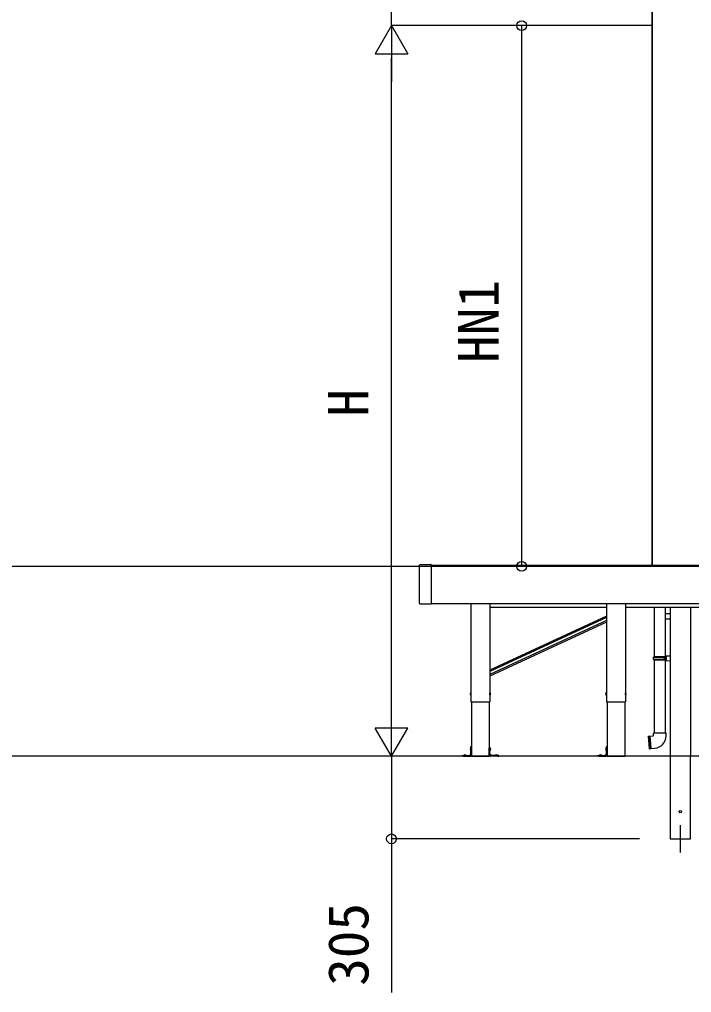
# Model space of a CAD drawing. Units: millimetres, scale not verified. Extents: x -10500 to 10500, y -15600 to 15524.
# Drawn here: x -1872 to 607, y -6095 to -2506 of the extents above; entities that cross this region are included whole.
import ezdxf
from ezdxf.enums import TextEntityAlignment as Align

# ---------------------------------------------------------------- set-up
doc = ezdxf.new("R2010")
doc.units = ezdxf.units.MM
doc.header["$LTSCALE"] = 80
for name, color, linetype in [('0-3_YKK_12', 2, 'Continuous'), ('0-4_YKK_A1', 4, 'Continuous'), ('0-5_YKK_D', 6, 'Continuous')]:
    doc.layers.add(name, color=color, linetype=linetype)
doc.styles.add('ＭＳ ゴシック', font='')
doc.styles.get('ＭＳ ゴシック').set_extended_font_data('MS Gothic')

msp = doc.modelspace()

# ---------------------------------------------------------------- linework, layer by layer
at = {"layer": '0-3_YKK_12'}
msp.add_line((565.8, -5478.5), (565.8, -5578.5), dxfattribs=at)
at = {"layer": '0-4_YKK_A1'}
for p, q in [((460.3, -2381.99), (460.3, -4518.5)), ((461.8, -2381.99), (461.8, -4518.5)), ((462.2, -2381.78), (462.2, -4518.5)), ((-396.7, -4659.59), (-396.7, -4519.41)), ((-396.31, -4518.61), (-396.41, -4518.71)), ((-396.31, -4518.61), (-394.09, -4516.39)), ((-393.99, -4516.29), (-394.09, -4516.39)), ((-393.29, -4516), (-354.7, -4516)), ((-353.7, -4517), (-353.7, -4519.41)), ((4709.5, -4523.5), (-9277.27, -4523.5)), ((-396.41, -4660.29), (-396.31, -4660.39)), ((-394.09, -4662.61), (-396.31, -4660.39)), ((-394.09, -4662.61), (-393.99, -4662.71)), ((-354.7, -4663), (-393.29, -4663)), ((-353.7, -4660.5), (3225.8, -4660.5)), ((-206.78, -4660.5), (-206.78, -5023.5)), ((-206.7, -4660.5), (-206.7, -5023.5)), ((-206.7, -4660.5), (-206.7, -5023.5)), ((293.22, -4675.5), (-136.62, -4675.5)), ((793.3, -4675.5), (363.38, -4675.5)), ((469.3, -4675.5), (469.3, -4856.31)), ((511.3, -5138.5), (511.3, -4675.5)), ((528.3, -4698.5), (511.3, -4698.5)), ((528.3, -4675.5), (528.3, -5223.5)), ((603.3, -4675.5), (603.3, -5223.5)), ((293.22, -4706.74), (-136.62, -4906.2)), ((293.22, -4712.25), (-136.62, -4911.71)), ((293.22, -4723.27), (-136.62, -4922.73)), ((293.22, -4728.79), (-136.62, -4928.25)), ((528.3, -4718.5), (511.3, -4718.5)), ((467.3, -4858.31), (468.3, -4856.31)), ((467.3, -4858.31), (511.3, -4858.31)), ((467.3, -4866.31), (467.3, -4858.31)), ((467.3, -4866.31), (511.3, -4866.31)), ((467.3, -4866.31), (468.3, -4868.31)), ((468.3, -4856.31), (513.3, -4856.31)), ((468.3, -4868.31), (513.3, -4868.31)), ((469.3, -4868.31), (469.3, -5138.5)), ((506.82, -4866.31), (506.39, -4868.31)), ((511.3, -4853.81), (528.3, -4853.31)), ((511.3, -4853.81), (511.3, -4855.81)), ((511.3, -4856.31), (511.3, -4868.31)), ((511.3, -4868.81), (513.3, -4868.81)), ((511.3, -4868.81), (511.3, -4870.81)), ((511.3, -4870.81), (528.3, -4871.31)), ((-207.2, -4989.5), (-208, -4989.64)), ((-207.2, -4997.5), (-208, -4997.36)), ((-207.2, -4989.5), (-207.2, -4997.5)), ((-207.2, -4989.5), (-206.7, -4989.59)), ((-207.2, -4997.5), (-206.7, -4997.41)), ((-206.78, -5023.5), (-136.62, -5023.5)), ((-206.7, -4989.59), (-206.7, -4997.41)), ((-204.35, -5023.5), (-204.35, -5223.5)), ((-139.05, -5023.5), (-139.05, -5223.5)), ((-136.2, -4989.5), (-136.7, -4989.59)), ((-136.7, -4997.41), (-136.7, -4989.59)), ((-136.2, -4997.5), (-136.7, -4997.41)), ((-136.2, -4989.5), (-135.4, -4989.64)), ((-136.2, -4997.5), (-136.2, -4989.5)), ((-136.2, -4997.5), (-135.4, -4997.36)), ((292.8, -4989.5), (292, -4989.64)), ((292.8, -4997.5), (292, -4997.36)), ((292.8, -4989.5), (292.8, -4997.5)), ((292.8, -4989.5), (293.3, -4989.59)), ((292.8, -4997.5), (293.3, -4997.41)), ((293.22, -5023.5), (363.38, -5023.5)), ((293.3, -4989.59), (293.3, -4997.41)), ((295.65, -5023.5), (295.65, -5223.5)), ((360.95, -5023.5), (360.95, -5223.5)), ((363.8, -4989.5), (363.3, -4989.59)), ((363.3, -4997.41), (363.3, -4989.59)), ((363.8, -4997.5), (363.3, -4997.41)), ((363.8, -4989.5), (364.6, -4989.64)), ((363.8, -4997.5), (363.8, -4989.5)), ((363.8, -4997.5), (364.6, -4997.36)), ((447.38, -5150.24), (451.69, -5149.87)), ((447.38, -5150.24), (451.39, -5196.07)), ((451.87, -5149.95), (455.86, -5195.58)), ((452.86, -5149.86), (456.86, -5195.49)), ((453.03, -5149.75), (467.3, -5148.5)), ((467.3, -5148.5), (467.3, -5138.5)), ((513.3, -5148.5), (513.3, -5138.5)), ((-207.35, -5194.5), (-208.15, -5194.64)), ((-207.35, -5202.5), (-208.15, -5202.36)), ((-207.35, -5194.5), (-207.35, -5202.5)), ((-207.35, -5194.5), (-206.85, -5194.59)), ((-207.35, -5202.5), (-206.85, -5202.41)), ((-206.85, -5187.5), (-204.35, -5187.5)), ((-206.85, -5191.91), (-206.85, -5187.5)), ((-206.85, -5193.33), (-206.85, -5191.91)), ((-206.85, -5220.5), (-206.85, -5193.33)), ((-206.85, -5194.59), (-206.85, -5202.41)), ((-204.35, -5187.5), (-204.35, -5191.91)), ((-204.35, -5191.91), (-204.35, -5193.33)), ((-204.35, -5220.5), (-204.35, -5193.33)), ((-136.55, -5187.5), (-139.05, -5187.5)), ((-139.05, -5187.5), (-139.05, -5191.91)), ((-139.05, -5191.91), (-139.05, -5193.33)), ((-139.05, -5220.5), (-139.05, -5193.33)), ((-136.55, -5191.91), (-136.55, -5187.5)), ((-136.55, -5193.33), (-136.55, -5191.91)), ((-136.55, -5220.5), (-136.55, -5193.33)), ((-136.05, -5194.5), (-136.55, -5194.59)), ((-136.55, -5202.41), (-136.55, -5194.59)), ((-136.05, -5202.5), (-136.55, -5202.41)), ((-136.05, -5194.5), (-135.25, -5194.64)), ((-136.05, -5202.5), (-136.05, -5194.5)), ((-136.05, -5202.5), (-135.25, -5202.36)), ((292.65, -5194.5), (291.85, -5194.64)), ((292.65, -5202.5), (291.85, -5202.36)), ((292.65, -5194.5), (292.65, -5202.5)), ((292.65, -5194.5), (293.15, -5194.59)), ((292.65, -5202.5), (293.15, -5202.41)), ((293.15, -5187.5), (295.65, -5187.5)), ((293.15, -5191.91), (293.15, -5187.5)), ((293.15, -5193.33), (293.15, -5191.91)), ((293.15, -5220.5), (293.15, -5193.33)), ((293.15, -5194.59), (293.15, -5202.41)), ((295.65, -5187.5), (295.65, -5191.91)), ((295.65, -5191.91), (295.65, -5193.33)), ((295.65, -5220.5), (295.65, -5193.33)), ((451.39, -5196.07), (455.7, -5195.69)), ((457.03, -5195.57), (471.31, -5194.32)), ((4709.5, -5223.5), (-9277.27, -5223.5)), ((-235.94, -5223.5), (-240.35, -5223.5)), ((-235.94, -5221), (-234.52, -5221)), ((-234.52, -5223.5), (-235.94, -5223.5)), ((-234.52, -5221), (-223.22, -5221)), ((-234.52, -5223.5), (-223.22, -5223.5)), ((-233.35, -5220.08), (-233.35, -5220.5)), ((-233.35, -5220.5), (-225.35, -5220.5)), ((-232.85, -5221), (-225.85, -5221)), ((-225.35, -5220.08), (-225.35, -5220.5)), ((-223.22, -5223.5), (-223.22, -5221)), ((-221.48, -5221), (-223.22, -5221)), ((-223.22, -5223.5), (-221.48, -5223.5)), ((-221.48, -5223.5), (-207.35, -5223.5)), ((-206.85, -5215.39), (-212.46, -5221)), ((-204.35, -5223.5), (-139.05, -5223.5)), ((-136.55, -5215.39), (-130.94, -5221)), ((-121.92, -5223.5), (-136.05, -5223.5)), ((-121.92, -5221), (-120.18, -5221)), ((-120.18, -5223.5), (-121.92, -5223.5)), ((-120.18, -5223.5), (-120.18, -5221)), ((-108.88, -5221), (-120.18, -5221)), ((-108.88, -5223.5), (-120.18, -5223.5)), ((-118.05, -5220.08), (-118.05, -5220.5)), ((-118.05, -5220.5), (-110.05, -5220.5)), ((-117.55, -5221), (-110.55, -5221)), ((-110.05, -5220.08), (-110.05, -5220.5)), ((-107.46, -5221), (-108.88, -5221)), ((-108.88, -5223.5), (-107.46, -5223.5)), ((-107.46, -5223.5), (-103.05, -5223.5)), ((264.06, -5223.5), (259.65, -5223.5)), ((264.06, -5221), (265.48, -5221)), ((265.48, -5223.5), (264.06, -5223.5)), ((265.48, -5221), (276.78, -5221)), ((265.48, -5223.5), (276.78, -5223.5)), ((266.65, -5220.08), (266.65, -5220.5)), ((266.65, -5220.5), (274.65, -5220.5)), ((267.15, -5221), (274.15, -5221)), ((274.65, -5220.08), (274.65, -5220.5)), ((276.78, -5223.5), (276.78, -5221)), ((278.52, -5221), (276.78, -5221)), ((276.78, -5223.5), (278.52, -5223.5)), ((278.52, -5223.5), (292.65, -5223.5)), ((293.15, -5215.39), (287.54, -5221)), ((295.65, -5223.5), (360.95, -5223.5)), ((528.3, -5223.5), (528.3, -5528.5)), ((603.3, -5528.5), (603.3, -5223.5)), ((528.3, -5528.5), (603.3, -5528.5))]:
    msp.add_line(p, q, dxfattribs=at)
for points in [[(-353.7, -4518.5), (3225.8, -4518.5), (3225.8, -4660.5)], [(-353.7, -4519.41), (-353.7, -4659.59), (-353.7, -4662)], [(-136.7, -4660.5), (-136.7, -4967.64), (-136.7, -4989.39), (-136.7, -5023.5)], [(-136.62, -4660.5), (-136.62, -4967.6), (-136.62, -4989.36), (-136.62, -5023.5)], [(293.22, -4660.5), (293.22, -4697.93), (293.22, -4719.69), (293.22, -5023.5)], [(293.3, -4660.5), (293.3, -4697.9), (293.3, -4719.66), (293.3, -5023.5)], [(363.3, -4660.5), (363.3, -4697.9), (363.3, -4719.66), (363.3, -5023.5)], [(363.38, -4660.5), (363.38, -4697.93), (363.38, -4719.69), (363.38, -5023.5)], [(506.82, -4866.31), (506.82, -4858.31), (506.39, -4856.31)], [(511.3, -4855.81), (513.3, -4855.81), (513.3, -4868.81)], [(513.3, -5138.5), (490.3, -5138.5), (467.3, -5138.5)], [(-240.35, -5223.5), (-240.35, -5221), (-235.94, -5221)], [(-221.48, -5223.5), (-221.48, -5221), (-207.35, -5221)], [(-121.92, -5223.5), (-121.92, -5221), (-136.05, -5221)], [(-103.05, -5223.5), (-103.05, -5221), (-107.46, -5221)], [(259.65, -5223.5), (259.65, -5221), (264.06, -5221)], [(278.52, -5223.5), (278.52, -5221), (292.65, -5221)]]:
    msp.add_lwpolyline(points, dxfattribs=at)
msp.add_circle((565.8, -5428.5), 4.5, dxfattribs=at)
for centre, radius, start, end in [((-395.7, -4519.41), 1, 135, 180), ((-393.29, -4517), 1, 90, 135), ((-354.7, -4517), 1, 0, 90), ((-395.7, -4659.59), 1, 180, 225), ((-393.29, -4662), 1, 225, 270), ((-354.7, -4662), 1, 270, 0), ((-203.1, -4993.5), 6.5, 147.94412, 212.05588), ((-207.85, -4990.53), 0.9, 100, 147.94412), ((-207.85, -4996.47), 0.9, 212.05588, 260), ((-135.55, -4990.53), 0.9, 32.05588, 80), ((-135.55, -4996.47), 0.9, 280, 327.94412), ((-140.3, -4993.5), 6.5, 327.94412, 32.05588), ((296.9, -4993.5), 6.5, 147.94412, 212.05588), ((292.15, -4990.53), 0.9, 100, 147.94412), ((292.15, -4996.47), 0.9, 212.05588, 260), ((364.45, -4990.53), 0.9, 32.05588, 80), ((364.45, -4996.47), 0.9, 280, 327.94412), ((359.7, -4993.5), 6.5, 327.94412, 32.05588), ((451.71, -5150.07), 0.2, 21.60155, 95), ((452.36, -5149.81), 0.5, 201.60155, 348.39845), ((453.04, -5149.95), 0.2, 95, 168.39845), ((467.3, -5148.5), 46, 275, 0), ((-203.25, -5198.5), 6.5, 147.94412, 212.05588), ((-208, -5195.53), 0.9, 100, 147.94412), ((-208, -5201.47), 0.9, 212.05588, 260), ((-135.4, -5195.53), 0.9, 32.05588, 80), ((-135.4, -5201.47), 0.9, 280, 327.94412), ((-140.15, -5198.5), 6.5, 327.94412, 32.05588), ((296.75, -5198.5), 6.5, 147.94412, 212.05588), ((292, -5195.53), 0.9, 100, 147.94412), ((292, -5201.47), 0.9, 212.05588, 260), ((455.68, -5195.49), 0.2, 275, 348.39845), ((456.37, -5195.63), 0.5, 21.60155, 168.39845), ((457.02, -5195.37), 0.2, 201.60155, 275), ((-232.35, -5220.08), 1, 126.03188, 180), ((-232.85, -5220.5), 0.5, 180, 270), ((-229.35, -5224.2), 6.1, 53.96812, 126.03188), ((-225.85, -5220.5), 0.5, 270, 0), ((-226.35, -5220.08), 1, 0, 53.96812), ((-207.35, -5220.5), 0.5, 270, 0), ((-207.35, -5220.5), 3, 270, 0), ((-136.05, -5220.5), 3, 180, 270), ((-136.05, -5220.5), 0.5, 180, 270), ((-117.05, -5220.08), 1, 126.03188, 180), ((-117.55, -5220.5), 0.5, 180, 270), ((-114.05, -5224.2), 6.1, 53.96812, 126.03188), ((-110.55, -5220.5), 0.5, 270, 0), ((-111.05, -5220.08), 1, 0, 53.96812), ((267.65, -5220.08), 1, 126.03188, 180), ((267.15, -5220.5), 0.5, 180, 270), ((270.65, -5224.2), 6.1, 53.96812, 126.03188), ((274.15, -5220.5), 0.5, 270, 0), ((273.65, -5220.08), 1, 0, 53.96812), ((292.65, -5220.5), 0.5, 270, 0), ((292.65, -5220.5), 3, 270, 0)]:
    msp.add_arc(centre, radius, start, end, dxfattribs=at)
at = {"layer": '0-5_YKK_D'}
for p, q in [((-499.7, -2528.5), (-499.7, -1892.74)), ((-499.7, -2528.5), (-559.7, -2632.42)), ((459.3, -2528.5), (-500.7, -2528.5)), ((459.3, -2528.5), (-500.7, -2528.5)), ((-499.7, -2528.5), (-439.7, -2632.42)), ((-499.7, -2528.5), (-499.7, -2736.35)), ((459.3, -2528.5), (-20.7, -2528.5)), ((-19.7, -2528.5), (-19.7, -4523.5)), ((460.3, -2528.5), (460.35, -2528.5)), ((-559.7, -2632.42), (-439.7, -2632.42)), ((-499.7, -5103.61), (-499.7, -2648.5)), ((-499.7, -5223.61), (-499.7, -5015.77)), ((-499.7, -5223.61), (-559.7, -5119.69)), ((-439.7, -5119.69), (-559.7, -5119.69)), ((-499.7, -5223.61), (-439.7, -5119.69)), ((414.8, -5528.5), (-500.7, -5528.5))]:
    msp.add_line(p, q, dxfattribs=at)
msp.add_lwpolyline([(-499.7, -5223.5), (-499.7, -5528.5), (-499.7, -6095.45)], dxfattribs=at)
for centre in [(-19.7, -2528.5), (-19.7, -4523.5), (-499.7, -5528.5)]:
    msp.add_circle(centre, 18, dxfattribs=at)

# ---------------------------------------------------------------- texts
at = {"layer": '0-5_YKK_D', "style": 'ＭＳ ゴシック'}
for s, p in [('HN1', (-59.7, -3772.89)), ('H', (-539.7, -3971.1)), ('305', (-539.7, -6070.52))]:
    msp.add_text(s, height=149.6, rotation=90, dxfattribs=at).set_placement(p, align=Align.BOTTOM_LEFT)

doc.saveas('drawing.dxf')
